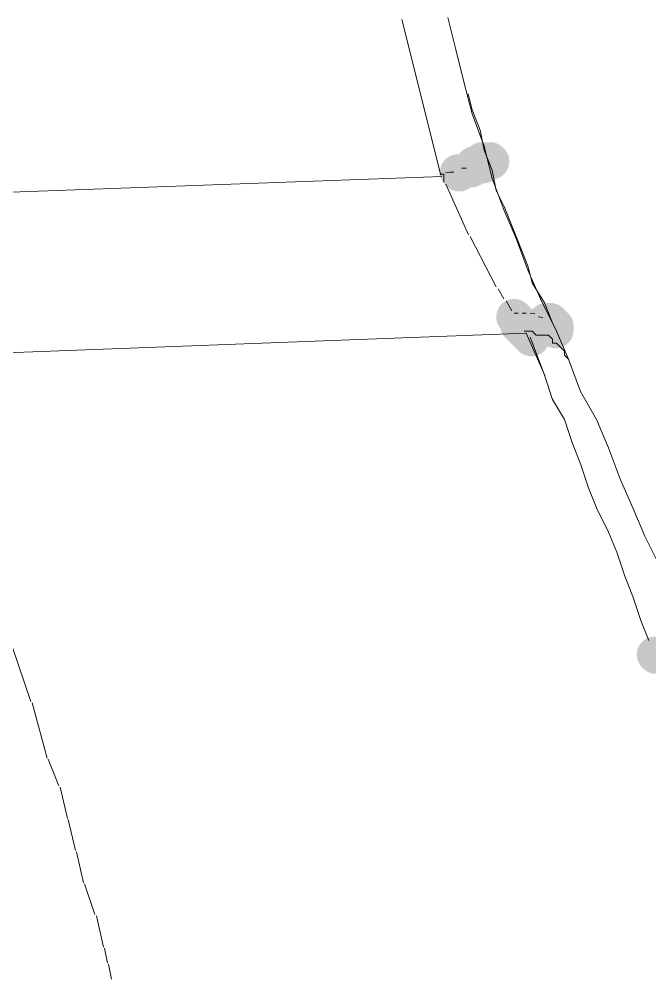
# Model space of a CAD drawing. Header units: millimetres. Extents: x 0 to 297, y 0 to 208.
# Drawn here: x 222.995 to 226.004, y 153.901 to 158.481 of the extents above; entities that cross this region are included whole.
import ezdxf

# ---------------------------------------------------------------- set-up
doc = ezdxf.new("R2010")
doc.units = ezdxf.units.MM

msp = doc.modelspace()

# ---------------------------------------------------------------- hatches: boundary and pattern name
h = msp.add_hatch(color=7)
edge = h.paths.add_edge_path(flags=0)
edge.add_spline(control_points=[(225.206944, 157.831273), (225.173399, 157.864818), (225.118507, 157.864818), (225.084962, 157.831273), (225.051417, 157.797728), (225.051417, 157.742836), (225.084962, 157.709291), (225.084962, 157.709291), (225.090606, 157.703647), (225.090606, 157.703647), (225.124151, 157.670102), (225.179043, 157.670102), (225.212588, 157.703647), (225.246133, 157.737192), (225.246133, 157.792083), (225.212588, 157.825628), (225.212588, 157.825628), (225.206944, 157.831273), (225.206944, 157.831273)], knot_values=[0, 0, 0, 0, 1, 1, 1, 2, 2, 2, 3, 3, 3, 4, 4, 4, 5, 5, 5, 6, 6, 6, 6], degree=3, periodic=1)
h = msp.add_hatch(color=7)
edge = h.paths.add_edge_path(flags=0)
edge.add_spline(control_points=[(225.206944, 157.831273), (225.173399, 157.864818), (225.118507, 157.864818), (225.084962, 157.831273), (225.051417, 157.797728), (225.051417, 157.742836), (225.084962, 157.709291), (225.084962, 157.709291), (225.090606, 157.703647), (225.090606, 157.703647), (225.124151, 157.670102), (225.179043, 157.670102), (225.212588, 157.703647), (225.246133, 157.737192), (225.246133, 157.792083), (225.212588, 157.825628), (225.212588, 157.825628), (225.206944, 157.831273), (225.206944, 157.831273)], knot_values=[0, 0, 0, 0, 1, 1, 1, 2, 2, 2, 3, 3, 3, 4, 4, 4, 5, 5, 5, 6, 6, 6, 6], degree=3, periodic=1)
h = msp.add_hatch(color=7)
edge = h.paths.add_edge_path(flags=0)
edge.add_spline(control_points=[(225.223996, 157.852258), (225.189386, 157.884704), (225.134523, 157.882934), (225.102077, 157.848325), (225.069631, 157.813716), (225.071401, 157.758852), (225.10601, 157.726406), (225.10601, 157.726406), (225.111654, 157.721115), (225.111654, 157.721115), (225.146264, 157.688669), (225.201127, 157.690438), (225.233573, 157.725048), (225.266019, 157.759657), (225.264249, 157.81452), (225.22964, 157.846966), (225.22964, 157.846966), (225.223996, 157.852258), (225.223996, 157.852258)], knot_values=[0, 0, 0, 0, 1, 1, 1, 2, 2, 2, 3, 3, 3, 4, 4, 4, 5, 5, 5, 6, 6, 6, 6], degree=3, periodic=1)
h = msp.add_hatch(color=7)
edge = h.paths.add_edge_path(flags=0)
edge.add_spline(control_points=[(225.245396, 157.850323), (225.211851, 157.883868), (225.15696, 157.883868), (225.123415, 157.850323), (225.08987, 157.816778), (225.08987, 157.761886), (225.123415, 157.728341), (225.123415, 157.728341), (225.128706, 157.723049), (225.128706, 157.723049), (225.162251, 157.689504), (225.217143, 157.689504), (225.250688, 157.723049), (225.284233, 157.756594), (225.284233, 157.811486), (225.250688, 157.845031), (225.250688, 157.845031), (225.245396, 157.850323), (225.245396, 157.850323)], knot_values=[0, 0, 0, 0, 1, 1, 1, 2, 2, 2, 3, 3, 3, 4, 4, 4, 5, 5, 5, 6, 6, 6, 6], degree=3, periodic=1)
h = msp.add_hatch(color=7)
edge = h.paths.add_edge_path(flags=0)
edge.add_spline(control_points=[(225.262448, 157.852258), (225.227839, 157.884704), (225.172976, 157.882934), (225.14053, 157.848325), (225.108084, 157.813716), (225.109854, 157.758852), (225.144463, 157.726406), (225.144463, 157.726406), (225.150107, 157.721115), (225.150107, 157.721115), (225.184716, 157.688669), (225.23958, 157.690438), (225.272026, 157.725048), (225.304472, 157.759657), (225.302702, 157.81452), (225.268093, 157.846966), (225.268093, 157.846966), (225.262448, 157.852258), (225.262448, 157.852258)], knot_values=[0, 0, 0, 0, 1, 1, 1, 2, 2, 2, 3, 3, 3, 4, 4, 4, 5, 5, 5, 6, 6, 6, 6], degree=3, periodic=1)
h = msp.add_hatch(color=7)
edge = h.paths.add_edge_path(flags=0)
edge.add_spline(control_points=[(225.264446, 157.869726), (225.230901, 157.903271), (225.17601, 157.903271), (225.142465, 157.869726), (225.10892, 157.836181), (225.10892, 157.781289), (225.142465, 157.747744), (225.142465, 157.747744), (225.148109, 157.742099), (225.148109, 157.742099), (225.181654, 157.708554), (225.236546, 157.708554), (225.270091, 157.742099), (225.303636, 157.775644), (225.303636, 157.830536), (225.270091, 157.864081), (225.270091, 157.864081), (225.264446, 157.869726), (225.264446, 157.869726)], knot_values=[0, 0, 0, 0, 1, 1, 1, 2, 2, 2, 3, 3, 3, 4, 4, 4, 5, 5, 5, 6, 6, 6, 6], degree=3, periodic=1)
h = msp.add_hatch(color=7)
edge = h.paths.add_edge_path(flags=0)
edge.add_spline(control_points=[(225.283496, 157.869726), (225.249951, 157.903271), (225.19506, 157.903271), (225.161515, 157.869726), (225.12797, 157.836181), (225.12797, 157.781289), (225.161515, 157.747744), (225.161515, 157.747744), (225.167159, 157.742099), (225.167159, 157.742099), (225.200704, 157.708554), (225.255596, 157.708554), (225.289141, 157.742099), (225.322686, 157.775644), (225.322686, 157.830536), (225.289141, 157.864081), (225.289141, 157.864081), (225.283496, 157.869726), (225.283496, 157.869726)], knot_values=[0, 0, 0, 0, 1, 1, 1, 2, 2, 2, 3, 3, 3, 4, 4, 4, 5, 5, 5, 6, 6, 6, 6], degree=3, periodic=1)
h = msp.add_hatch(color=7)
edge = h.paths.add_edge_path(flags=0)
edge.add_spline(control_points=[(225.283496, 157.869726), (225.249951, 157.903271), (225.19506, 157.903271), (225.161515, 157.869726), (225.12797, 157.836181), (225.12797, 157.781289), (225.161515, 157.747744), (225.161515, 157.747744), (225.167159, 157.742099), (225.167159, 157.742099), (225.200704, 157.708554), (225.255596, 157.708554), (225.289141, 157.742099), (225.322686, 157.775644), (225.322686, 157.830536), (225.289141, 157.864081), (225.289141, 157.864081), (225.283496, 157.869726), (225.283496, 157.869726)], knot_values=[0, 0, 0, 0, 1, 1, 1, 2, 2, 2, 3, 3, 3, 4, 4, 4, 5, 5, 5, 6, 6, 6, 6], degree=3, periodic=1)
h = msp.add_hatch(color=7)
edge = h.paths.add_edge_path(flags=0)
edge.add_spline(control_points=[(225.283496, 157.869726), (225.249951, 157.903271), (225.19506, 157.903271), (225.161515, 157.869726), (225.12797, 157.836181), (225.12797, 157.781289), (225.161515, 157.747744), (225.161515, 157.747744), (225.167159, 157.742099), (225.167159, 157.742099), (225.200704, 157.708554), (225.255596, 157.708554), (225.289141, 157.742099), (225.322686, 157.775644), (225.322686, 157.830536), (225.289141, 157.864081), (225.289141, 157.864081), (225.283496, 157.869726), (225.283496, 157.869726)], knot_values=[0, 0, 0, 0, 1, 1, 1, 2, 2, 2, 3, 3, 3, 4, 4, 4, 5, 5, 5, 6, 6, 6, 6], degree=3, periodic=1)
h = msp.add_hatch(color=7)
edge = h.paths.add_edge_path(flags=0)
edge.add_spline(control_points=[(225.304834, 157.867728), (225.272388, 157.902337), (225.217525, 157.904106), (225.182916, 157.87166), (225.148306, 157.839214), (225.146537, 157.784351), (225.178983, 157.749742), (225.178983, 157.749742), (225.184274, 157.744098), (225.184274, 157.744098), (225.21672, 157.709488), (225.271584, 157.707719), (225.306193, 157.740165), (225.340802, 157.772611), (225.342572, 157.827474), (225.310126, 157.862083), (225.310126, 157.862083), (225.304834, 157.867728), (225.304834, 157.867728)], knot_values=[0, 0, 0, 0, 1, 1, 1, 2, 2, 2, 3, 3, 3, 4, 4, 4, 5, 5, 5, 6, 6, 6, 6], degree=3, periodic=1)
h = msp.add_hatch(color=7)
edge = h.paths.add_edge_path(flags=0)
edge.add_spline(control_points=[(225.149441, 157.812223), (225.115896, 157.845768), (225.061004, 157.845768), (225.027459, 157.812223), (224.993914, 157.778678), (224.993914, 157.723786), (225.027459, 157.690241), (225.027459, 157.690241), (225.033104, 157.684597), (225.033104, 157.684597), (225.066649, 157.651052), (225.12154, 157.651052), (225.155085, 157.684597), (225.18863, 157.718142), (225.18863, 157.773033), (225.155085, 157.806578), (225.155085, 157.806578), (225.149441, 157.812223), (225.149441, 157.812223)], knot_values=[0, 0, 0, 0, 1, 1, 1, 2, 2, 2, 3, 3, 3, 4, 4, 4, 5, 5, 5, 6, 6, 6, 6], degree=3, periodic=1)
h = msp.add_hatch(color=7)
edge = h.paths.add_edge_path(flags=0)
edge.add_spline(control_points=[(225.41984, 157.120191), (225.387393, 157.154801), (225.33253, 157.15657), (225.297921, 157.124124), (225.263312, 157.091678), (225.261542, 157.036815), (225.293988, 157.002206), (225.293988, 157.002206), (225.29928, 156.996561), (225.29928, 156.996561), (225.331726, 156.961952), (225.386589, 156.960183), (225.421198, 156.992629), (225.455807, 157.025075), (225.457577, 157.079938), (225.425131, 157.114547), (225.425131, 157.114547), (225.41984, 157.120191), (225.41984, 157.120191)], knot_values=[0, 0, 0, 0, 1, 1, 1, 2, 2, 2, 3, 3, 3, 4, 4, 4, 5, 5, 5, 6, 6, 6, 6], degree=3, periodic=1)
h = msp.add_hatch(color=7)
edge = h.paths.add_edge_path(flags=0)
edge.add_spline(control_points=[(225.436955, 157.10314), (225.40341, 157.136685), (225.348518, 157.136685), (225.314973, 157.10314), (225.281428, 157.069595), (225.281428, 157.014703), (225.314973, 156.981158), (225.314973, 156.981158), (225.320617, 156.975513), (225.320617, 156.975513), (225.354162, 156.941968), (225.409054, 156.941968), (225.442599, 156.975513), (225.476144, 157.009058), (225.476144, 157.06395), (225.442599, 157.097495), (225.442599, 157.097495), (225.436955, 157.10314), (225.436955, 157.10314)], knot_values=[0, 0, 0, 0, 1, 1, 1, 2, 2, 2, 3, 3, 3, 4, 4, 4, 5, 5, 5, 6, 6, 6, 6], degree=3, periodic=1)
h = msp.add_hatch(color=7)
edge = h.paths.add_edge_path(flags=0)
edge.add_spline(control_points=[(225.57101, 157.10314), (225.537465, 157.136685), (225.482574, 157.136685), (225.449029, 157.10314), (225.415484, 157.069595), (225.415484, 157.014703), (225.449029, 156.981158), (225.449029, 156.981158), (225.454673, 156.975513), (225.454673, 156.975513), (225.488218, 156.941968), (225.54311, 156.941968), (225.576655, 156.975513), (225.6102, 157.009058), (225.6102, 157.06395), (225.576655, 157.097495), (225.576655, 157.097495), (225.57101, 157.10314), (225.57101, 157.10314)], knot_values=[0, 0, 0, 0, 1, 1, 1, 2, 2, 2, 3, 3, 3, 4, 4, 4, 5, 5, 5, 6, 6, 6, 6], degree=3, periodic=1)
h = msp.add_hatch(color=7)
edge = h.paths.add_edge_path(flags=0)
edge.add_spline(control_points=[(225.59006, 157.10314), (225.556515, 157.136685), (225.501624, 157.136685), (225.468079, 157.10314), (225.434534, 157.069595), (225.434534, 157.014703), (225.468079, 156.981158), (225.468079, 156.981158), (225.473723, 156.975513), (225.473723, 156.975513), (225.507268, 156.941968), (225.56216, 156.941968), (225.595705, 156.975513), (225.62925, 157.009058), (225.62925, 157.06395), (225.595705, 157.097495), (225.595705, 157.097495), (225.59006, 157.10314), (225.59006, 157.10314)], knot_values=[0, 0, 0, 0, 1, 1, 1, 2, 2, 2, 3, 3, 3, 4, 4, 4, 5, 5, 5, 6, 6, 6, 6], degree=3, periodic=1)
h = msp.add_hatch(color=7)
edge = h.paths.add_edge_path(flags=0)
edge.add_spline(control_points=[(225.436955, 157.083737), (225.40341, 157.117282), (225.348518, 157.117282), (225.314973, 157.083737), (225.281428, 157.050192), (225.281428, 156.9953), (225.314973, 156.961755), (225.314973, 156.961755), (225.320617, 156.956111), (225.320617, 156.956111), (225.354162, 156.922566), (225.409054, 156.922566), (225.442599, 156.956111), (225.476144, 156.989656), (225.476144, 157.044547), (225.442599, 157.078092), (225.442599, 157.078092), (225.436955, 157.083737), (225.436955, 157.083737)], knot_values=[0, 0, 0, 0, 1, 1, 1, 2, 2, 2, 3, 3, 3, 4, 4, 4, 5, 5, 5, 6, 6, 6, 6], degree=3, periodic=1)
h = msp.add_hatch(color=7)
edge = h.paths.add_edge_path(flags=0)
edge.add_spline(control_points=[(225.456005, 157.083737), (225.42246, 157.117282), (225.367568, 157.117282), (225.334023, 157.083737), (225.300478, 157.050192), (225.300478, 156.9953), (225.334023, 156.961755), (225.334023, 156.961755), (225.339667, 156.956111), (225.339667, 156.956111), (225.373212, 156.922566), (225.428104, 156.922566), (225.461649, 156.956111), (225.495194, 156.989656), (225.495194, 157.044547), (225.461649, 157.078092), (225.461649, 157.078092), (225.456005, 157.083737), (225.456005, 157.083737)], knot_values=[0, 0, 0, 0, 1, 1, 1, 2, 2, 2, 3, 3, 3, 4, 4, 4, 5, 5, 5, 6, 6, 6, 6], degree=3, periodic=1)
h = msp.add_hatch(color=7)
edge = h.paths.add_edge_path(flags=0)
edge.add_spline(control_points=[(225.456005, 157.064687), (225.42246, 157.098232), (225.367568, 157.098232), (225.334023, 157.064687), (225.300478, 157.031142), (225.300478, 156.97625), (225.334023, 156.942705), (225.334023, 156.942705), (225.339667, 156.937061), (225.339667, 156.937061), (225.373212, 156.903516), (225.428104, 156.903516), (225.461649, 156.937061), (225.495194, 156.970606), (225.495194, 157.025497), (225.461649, 157.059042), (225.461649, 157.059042), (225.456005, 157.064687), (225.456005, 157.064687)], knot_values=[0, 0, 0, 0, 1, 1, 1, 2, 2, 2, 3, 3, 3, 4, 4, 4, 5, 5, 5, 6, 6, 6, 6], degree=3, periodic=1)
h = msp.add_hatch(color=7)
edge = h.paths.add_edge_path(flags=0)
edge.add_spline(control_points=[(225.456005, 157.064687), (225.42246, 157.098232), (225.367568, 157.098232), (225.334023, 157.064687), (225.300478, 157.031142), (225.300478, 156.97625), (225.334023, 156.942705), (225.334023, 156.942705), (225.339667, 156.937061), (225.339667, 156.937061), (225.373212, 156.903516), (225.428104, 156.903516), (225.461649, 156.937061), (225.495194, 156.970606), (225.495194, 157.025497), (225.461649, 157.059042), (225.461649, 157.059042), (225.456005, 157.064687), (225.456005, 157.064687)], knot_values=[0, 0, 0, 0, 1, 1, 1, 2, 2, 2, 3, 3, 3, 4, 4, 4, 5, 5, 5, 6, 6, 6, 6], degree=3, periodic=1)
h = msp.add_hatch(color=7)
edge = h.paths.add_edge_path(flags=0)
edge.add_spline(control_points=[(225.456005, 157.064687), (225.42246, 157.098232), (225.367568, 157.098232), (225.334023, 157.064687), (225.300478, 157.031142), (225.300478, 156.97625), (225.334023, 156.942705), (225.334023, 156.942705), (225.339667, 156.937061), (225.339667, 156.937061), (225.373212, 156.903516), (225.428104, 156.903516), (225.461649, 156.937061), (225.495194, 156.970606), (225.495194, 157.025497), (225.461649, 157.059042), (225.461649, 157.059042), (225.456005, 157.064687), (225.456005, 157.064687)], knot_values=[0, 0, 0, 0, 1, 1, 1, 2, 2, 2, 3, 3, 3, 4, 4, 4, 5, 5, 5, 6, 6, 6, 6], degree=3, periodic=1)
h = msp.add_hatch(color=7)
edge = h.paths.add_edge_path(flags=0)
edge.add_spline(control_points=[(225.609463, 157.083737), (225.575918, 157.117282), (225.521026, 157.117282), (225.487481, 157.083737), (225.453936, 157.050192), (225.453936, 156.9953), (225.487481, 156.961755), (225.487481, 156.961755), (225.493126, 156.956111), (225.493126, 156.956111), (225.526671, 156.922566), (225.581563, 156.922566), (225.615108, 156.956111), (225.648653, 156.989656), (225.648653, 157.044547), (225.615108, 157.078092), (225.615108, 157.078092), (225.609463, 157.083737), (225.609463, 157.083737)], knot_values=[0, 0, 0, 0, 1, 1, 1, 2, 2, 2, 3, 3, 3, 4, 4, 4, 5, 5, 5, 6, 6, 6, 6], degree=3, periodic=1)
h = msp.add_hatch(color=7)
edge = h.paths.add_edge_path(flags=0)
edge.add_spline(control_points=[(225.609463, 157.064687), (225.575918, 157.098232), (225.521026, 157.098232), (225.487481, 157.064687), (225.453936, 157.031142), (225.453936, 156.97625), (225.487481, 156.942705), (225.487481, 156.942705), (225.493126, 156.937061), (225.493126, 156.937061), (225.526671, 156.903516), (225.581563, 156.903516), (225.615108, 156.937061), (225.648653, 156.970606), (225.648653, 157.025497), (225.615108, 157.059042), (225.615108, 157.059042), (225.609463, 157.064687), (225.609463, 157.064687)], knot_values=[0, 0, 0, 0, 1, 1, 1, 2, 2, 2, 3, 3, 3, 4, 4, 4, 5, 5, 5, 6, 6, 6, 6], degree=3, periodic=1)
h = msp.add_hatch(color=7)
edge = h.paths.add_edge_path(flags=0)
edge.add_spline(control_points=[(225.475055, 157.045637), (225.44151, 157.079182), (225.386618, 157.079182), (225.353073, 157.045637), (225.319528, 157.012092), (225.319528, 156.9572), (225.353073, 156.923655), (225.353073, 156.923655), (225.358717, 156.918011), (225.358717, 156.918011), (225.392262, 156.884466), (225.447154, 156.884466), (225.480699, 156.918011), (225.514244, 156.951556), (225.514244, 157.006447), (225.480699, 157.039992), (225.480699, 157.039992), (225.475055, 157.045637), (225.475055, 157.045637)], knot_values=[0, 0, 0, 0, 1, 1, 1, 2, 2, 2, 3, 3, 3, 4, 4, 4, 5, 5, 5, 6, 6, 6, 6], degree=3, periodic=1)
h = msp.add_hatch(color=7)
edge = h.paths.add_edge_path(flags=0)
edge.add_spline(control_points=[(225.475055, 157.045637), (225.44151, 157.079182), (225.386618, 157.079182), (225.353073, 157.045637), (225.319528, 157.012092), (225.319528, 156.9572), (225.353073, 156.923655), (225.353073, 156.923655), (225.358717, 156.918011), (225.358717, 156.918011), (225.392262, 156.884466), (225.447154, 156.884466), (225.480699, 156.918011), (225.514244, 156.951556), (225.514244, 157.006447), (225.480699, 157.039992), (225.480699, 157.039992), (225.475055, 157.045637), (225.475055, 157.045637)], knot_values=[0, 0, 0, 0, 1, 1, 1, 2, 2, 2, 3, 3, 3, 4, 4, 4, 5, 5, 5, 6, 6, 6, 6], degree=3, periodic=1)
h = msp.add_hatch(color=7)
edge = h.paths.add_edge_path(flags=0)
edge.add_spline(control_points=[(225.475055, 157.045637), (225.44151, 157.079182), (225.386618, 157.079182), (225.353073, 157.045637), (225.319528, 157.012092), (225.319528, 156.9572), (225.353073, 156.923655), (225.353073, 156.923655), (225.358717, 156.918011), (225.358717, 156.918011), (225.392262, 156.884466), (225.447154, 156.884466), (225.480699, 156.918011), (225.514244, 156.951556), (225.514244, 157.006447), (225.480699, 157.039992), (225.480699, 157.039992), (225.475055, 157.045637), (225.475055, 157.045637)], knot_values=[0, 0, 0, 0, 1, 1, 1, 2, 2, 2, 3, 3, 3, 4, 4, 4, 5, 5, 5, 6, 6, 6, 6], degree=3, periodic=1)
h = msp.add_hatch(color=7)
edge = h.paths.add_edge_path(flags=0)
edge.add_spline(control_points=[(225.475055, 157.045637), (225.44151, 157.079182), (225.386618, 157.079182), (225.353073, 157.045637), (225.319528, 157.012092), (225.319528, 156.9572), (225.353073, 156.923655), (225.353073, 156.923655), (225.358717, 156.918011), (225.358717, 156.918011), (225.392262, 156.884466), (225.447154, 156.884466), (225.480699, 156.918011), (225.514244, 156.951556), (225.514244, 157.006447), (225.480699, 157.039992), (225.480699, 157.039992), (225.475055, 157.045637), (225.475055, 157.045637)], knot_values=[0, 0, 0, 0, 1, 1, 1, 2, 2, 2, 3, 3, 3, 4, 4, 4, 5, 5, 5, 6, 6, 6, 6], degree=3, periodic=1)
h = msp.add_hatch(color=7)
edge = h.paths.add_edge_path(flags=0)
edge.add_spline(control_points=[(225.475055, 157.045637), (225.44151, 157.079182), (225.386618, 157.079182), (225.353073, 157.045637), (225.319528, 157.012092), (225.319528, 156.9572), (225.353073, 156.923655), (225.353073, 156.923655), (225.358717, 156.918011), (225.358717, 156.918011), (225.392262, 156.884466), (225.447154, 156.884466), (225.480699, 156.918011), (225.514244, 156.951556), (225.514244, 157.006447), (225.480699, 157.039992), (225.480699, 157.039992), (225.475055, 157.045637), (225.475055, 157.045637)], knot_values=[0, 0, 0, 0, 1, 1, 1, 2, 2, 2, 3, 3, 3, 4, 4, 4, 5, 5, 5, 6, 6, 6, 6], degree=3, periodic=1)
h = msp.add_hatch(color=7)
edge = h.paths.add_edge_path(flags=0)
edge.add_spline(control_points=[(225.475055, 157.045637), (225.44151, 157.079182), (225.386618, 157.079182), (225.353073, 157.045637), (225.319528, 157.012092), (225.319528, 156.9572), (225.353073, 156.923655), (225.353073, 156.923655), (225.358717, 156.918011), (225.358717, 156.918011), (225.392262, 156.884466), (225.447154, 156.884466), (225.480699, 156.918011), (225.514244, 156.951556), (225.514244, 157.006447), (225.480699, 157.039992), (225.480699, 157.039992), (225.475055, 157.045637), (225.475055, 157.045637)], knot_values=[0, 0, 0, 0, 1, 1, 1, 2, 2, 2, 3, 3, 3, 4, 4, 4, 5, 5, 5, 6, 6, 6, 6], degree=3, periodic=1)
h = msp.add_hatch(color=7)
edge = h.paths.add_edge_path(flags=0)
edge.add_spline(control_points=[(225.475055, 157.045637), (225.44151, 157.079182), (225.386618, 157.079182), (225.353073, 157.045637), (225.319528, 157.012092), (225.319528, 156.9572), (225.353073, 156.923655), (225.353073, 156.923655), (225.358717, 156.918011), (225.358717, 156.918011), (225.392262, 156.884466), (225.447154, 156.884466), (225.480699, 156.918011), (225.514244, 156.951556), (225.514244, 157.006447), (225.480699, 157.039992), (225.480699, 157.039992), (225.475055, 157.045637), (225.475055, 157.045637)], knot_values=[0, 0, 0, 0, 1, 1, 1, 2, 2, 2, 3, 3, 3, 4, 4, 4, 5, 5, 5, 6, 6, 6, 6], degree=3, periodic=1)
h = msp.add_hatch(color=7)
edge = h.paths.add_edge_path(flags=0)
edge.add_spline(control_points=[(225.494458, 157.026234), (225.460913, 157.059779), (225.406021, 157.059779), (225.372476, 157.026234), (225.338931, 156.992689), (225.338931, 156.937797), (225.372476, 156.904252), (225.372476, 156.904252), (225.37812, 156.898608), (225.37812, 156.898608), (225.411665, 156.865063), (225.466557, 156.865063), (225.500102, 156.898608), (225.533647, 156.932153), (225.533647, 156.987045), (225.500102, 157.02059), (225.500102, 157.02059), (225.494458, 157.026234), (225.494458, 157.026234)], knot_values=[0, 0, 0, 0, 1, 1, 1, 2, 2, 2, 3, 3, 3, 4, 4, 4, 5, 5, 5, 6, 6, 6, 6], degree=3, periodic=1)
h = msp.add_hatch(color=7)
edge = h.paths.add_edge_path(flags=0)
edge.add_spline(control_points=[(226.088535, 155.512465), (226.05499, 155.54601), (226.000099, 155.54601), (225.966554, 155.512465), (225.933009, 155.47892), (225.933009, 155.424028), (225.966554, 155.390483), (225.966554, 155.390483), (225.972198, 155.384838), (225.972198, 155.384838), (226.005743, 155.351293), (226.060635, 155.351293), (226.09418, 155.384838), (226.127725, 155.418383), (226.127725, 155.473275), (226.09418, 155.50682), (226.09418, 155.50682), (226.088535, 155.512465), (226.088535, 155.512465)], knot_values=[0, 0, 0, 0, 1, 1, 1, 2, 2, 2, 3, 3, 3, 4, 4, 4, 5, 5, 5, 6, 6, 6, 6], degree=3, periodic=1)

# ---------------------------------------------------------------- linework, layer by layer
at = {"color": 7, "lineweight": 15}
for points in [[(224.819986, 158.479365), (225.006958, 157.736768)], [(225.040472, 158.48889), (225.078925, 158.335785), (225.117025, 158.182326), (225.155478, 158.029221), (225.212981, 157.875763), (225.251433, 157.722304), (225.308936, 157.569199), (225.366439, 157.43479), (225.423942, 157.281685), (225.481444, 157.147276), (225.557997, 156.994171)], [(225.136428, 158.124824), (225.155478, 158.048271), (225.193931, 157.952315), (225.212981, 157.856713), (225.251433, 157.760757), (225.270483, 157.664801), (225.308936, 157.588249), (225.347036, 157.492293), (225.385489, 157.39669), (225.423942, 157.300735), (225.442992, 157.224182), (225.500494, 157.128226), (225.538947, 157.032624)], [(225.011897, 157.731829), (222.386172, 157.636226)], [(225.002019, 157.741707), (225.021422, 157.741707), (225.021422, 157.722304), (225.021422, 157.703254)], [(225.049997, 157.751232), (225.028831, 157.749115)], [(225.049997, 157.751232), (225.0694, 157.751232)], [(225.1075, 157.770282), (225.126903, 157.770282)], [(225.030947, 157.693729), (225.137839, 157.452429)], [(225.145953, 157.444668), (225.270836, 157.204426)], [(225.280008, 157.195254), (225.307878, 157.148335)], [(225.318461, 157.137751), (225.345978, 157.090832)], [(225.356914, 157.080249), (225.375964, 157.080249)], [(225.395014, 157.080249), (225.414064, 157.080249)], [(225.433467, 157.080249), (225.454633, 157.078485)], [(225.471567, 157.061199), (225.493086, 157.059082)], [(225.414064, 156.984646), (222.386172, 156.86964)], [(225.6155, 156.860115), (225.59645, 156.879165), (225.59645, 156.898215), (225.577047, 156.917618), (225.557997, 156.936668), (225.538947, 156.936668), (225.538947, 156.955718), (225.519544, 156.975121), (225.481444, 156.975121), (225.462042, 156.975121), (225.442992, 156.994171), (225.423942, 156.994171), (225.404539, 156.994171)], [(225.414064, 156.984646), (225.502258, 156.781799)], [(225.433467, 156.965243), (225.502964, 156.78074)], [(226.784606, 153.831871), (226.727103, 153.985329), (226.68865, 154.138435), (226.631147, 154.27249), (226.593047, 154.425949), (226.535544, 154.560004), (226.497092, 154.713463), (226.439589, 154.866921), (226.382086, 155.000976), (226.324583, 155.154082), (226.267081, 155.28849), (226.228628, 155.441596), (226.171125, 155.576004), (226.113622, 155.72911), (226.056119, 155.863518), (225.979567, 156.016624), (225.922064, 156.150679), (225.864561, 156.285088), (225.807058, 156.438193), (225.749556, 156.572601), (225.673003, 156.706657), (225.6155, 156.860115), (225.557997, 156.994171)], [(225.998617, 155.518501), (225.960517, 155.614104), (225.922064, 155.72911), (225.883964, 155.825065), (225.845511, 155.940071), (225.807058, 156.036026), (225.749556, 156.150679), (225.711456, 156.246635), (225.673003, 156.36164), (225.63455, 156.457596), (225.59645, 156.572601), (225.538947, 156.668204), (225.500494, 156.78321)], [(222.9612, 155.489574), (223.050453, 155.227813)], [(223.056803, 155.221463), (223.128417, 154.95829)], [(223.133708, 154.952999), (223.18345, 154.826351)], [(223.191211, 154.818943), (223.224725, 154.670071)], [(223.229311, 154.665485), (223.263178, 154.516965)], [(223.267764, 154.512026), (223.301278, 154.363507)], [(223.305864, 154.358921), (223.356664, 154.212165)], [(223.363367, 154.205463), (223.397233, 154.056943)], [(223.401819, 154.052357), (223.416283, 153.98039)], [(223.420869, 153.975451), (223.435686, 153.903485)]]:
    msp.add_lwpolyline(points, dxfattribs=at)

doc.saveas('drawing.dxf')
